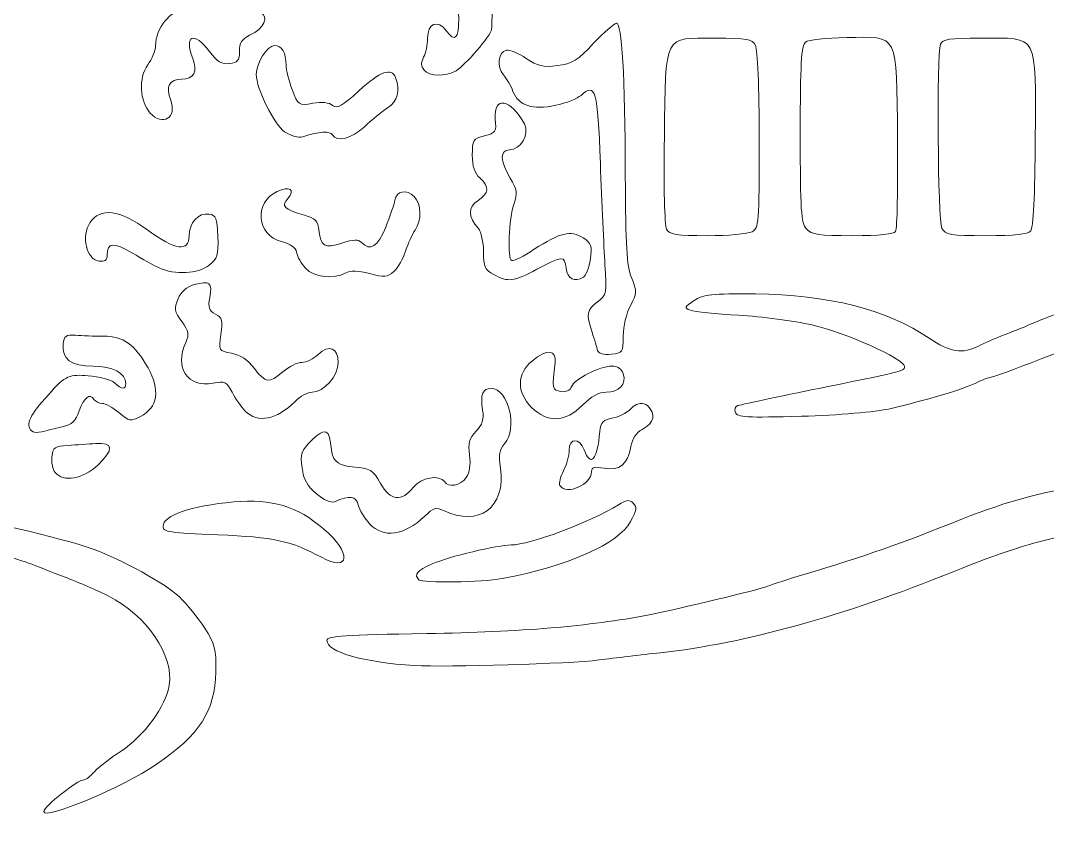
# Model space of a CAD drawing. Header units: millimetres. Extents: x -6423 to -1759, y 6 to 2012.
# Drawn here: x -5954.5 to -5818.8, y 1446.3 to 1552 of the extents above; entities that cross this region are included whole.
import ezdxf

# ---------------------------------------------------------------- set-up
doc = ezdxf.new("R2010")
doc.units = ezdxf.units.MM
doc.header["$MEASUREMENT"] = 0
doc.layers.add('layer 1', color=7, linetype='Continuous')

msp = doc.modelspace()

# ---------------------------------------------------------------- linework, layer by layer
at = {"layer": 'layer 1', "color": 177, "lineweight": 9}
for points, knots in [([(-5901.1774, 1545.4343), (-5901.605, 1545.949), (-5901.6213, 1546.4088), (-5901.2381, 1547.1249), (-5901.2381, 1547.1249), (-5900.9484, 1547.6659), (-5900.7116, 1548.7947), (-5900.7116, 1549.6334), (-5900.7116, 1549.6334), (-5900.7116, 1551.6672), (-5899.4084, 1552.1706), (-5898.2205, 1550.5959), (-5898.2205, 1550.5959), (-5897.0977, 1549.1073), (-5896.6234, 1549.5778), (-5896.5695, 1552.2334), (-5896.5695, 1552.2334), (-5896.6156, 1554.1924), (-5897.7759, 1554.5097), (-5899.1706, 1554.5927), (-5899.1706, 1554.5927), (-5901.26, 1554.8025), (-5902.0598, 1555.1436), (-5902.9858, 1556.2202), (-5902.9858, 1556.2202), (-5904.6591, 1558.1654), (-5904.513, 1559.7866), (-5902.5575, 1560.9788), (-5902.5575, 1560.9788), (-5899.5945, 1562.7857), (-5897.2055, 1561.9023), (-5899.2294, 1559.7483), (-5899.2294, 1559.7483), (-5899.5903, 1559.364), (-5899.7902, 1559.3027), (-5899.7846, 1558.6397), (-5899.7846, 1558.6397), (-5899.7324, 1558.2484), (-5899.4751, 1557.9009), (-5899.0564, 1557.773), (-5899.0564, 1557.773), (-5898.3658, 1557.3202), (-5897.6033, 1557.0721), (-5897.3622, 1557.2213), (-5897.3622, 1557.2213), (-5897.1211, 1557.3702), (-5896.7858, 1559.5916), (-5896.617, 1562.1575), (-5896.617, 1562.1575), (-5895.9576, 1572.1972), (-5889.9558, 1583.9985), (-5880.5266, 1593.7953), (-5880.5266, 1593.7953), (-5874.9154, 1599.6256), (-5873.7044, 1600.626), (-5873.0496, 1599.9712), (-5873.0496, 1599.9712), (-5872.2736, 1599.1952), (-5872.9787, 1597.0668), (-5874.6031, 1595.2811), (-5874.6031, 1595.2811), (-5879.904, 1589.4533), (-5886.4341, 1580.7257), (-5886.4341, 1579.4689), (-5886.4341, 1579.4689), (-5886.4341, 1579.3388), (-5887.0846, 1578.1292), (-5887.8798, 1576.7807), (-5887.8798, 1576.7807), (-5888.6746, 1575.4325), (-5889.9342, 1572.4872), (-5890.6783, 1570.2361), (-5890.6783, 1570.2361), (-5891.8914, 1566.5666), (-5892.0389, 1565.3782), (-5892.1041, 1558.7581), (-5892.1041, 1558.7581), (-5892.1438, 1554.6965), (-5892.214, 1551.1174), (-5892.2594, 1550.8047), (-5892.2594, 1550.8047), (-5892.3835, 1549.9489), (-5895.7499, 1546.0426), (-5896.951, 1545.3598), (-5896.951, 1545.3598), (-5898.3903, 1544.5423), (-5900.4677, 1544.5788), (-5901.1774, 1545.4343)], [0, 0, 0, 0, 0.04347826, 0.04347826, 0.04347826, 0.04347826, 0.08695652, 0.08695652, 0.08695652, 0.08695652, 0.13043478, 0.13043478, 0.13043478, 0.13043478, 0.17391304, 0.17391304, 0.17391304, 0.17391304, 0.2173913, 0.2173913, 0.2173913, 0.2173913, 0.26086957, 0.26086957, 0.26086957, 0.26086957, 0.30434783, 0.30434783, 0.30434783, 0.30434783, 0.34782609, 0.34782609, 0.34782609, 0.34782609, 0.39130435, 0.39130435, 0.39130435, 0.39130435, 0.43478261, 0.43478261, 0.43478261, 0.43478261, 0.47826087, 0.47826087, 0.47826087, 0.47826087, 0.52173913, 0.52173913, 0.52173913, 0.52173913, 0.56521739, 0.56521739, 0.56521739, 0.56521739, 0.60869565, 0.60869565, 0.60869565, 0.60869565, 0.65217391, 0.65217391, 0.65217391, 0.65217391, 0.69565217, 0.69565217, 0.69565217, 0.69565217, 0.73913043, 0.73913043, 0.73913043, 0.73913043, 0.7826087, 0.7826087, 0.7826087, 0.7826087, 0.82608696, 0.82608696, 0.82608696, 0.82608696, 0.86956522, 0.86956522, 0.86956522, 0.86956522, 0.91304348, 0.91304348, 0.91304348, 0.91304348, 1, 1, 1, 1]), ([(-5934.6569, 1541.4631), (-5933.7838, 1539.1665), (-5935.7134, 1537.9527), (-5937.3544, 1539.7657), (-5937.3544, 1539.7657), (-5938.7572, 1541.3159), (-5938.9224, 1544.3963), (-5937.6951, 1546.1199), (-5937.6951, 1546.1199), (-5937.1204, 1546.9267), (-5936.6507, 1548.0367), (-5936.6507, 1548.5866), (-5936.6507, 1548.5866), (-5936.6507, 1551.1617), (-5934.5928, 1553.1853), (-5932.923, 1553.5887), (-5932.923, 1553.5887), (-5932.6291, 1553.7025), (-5930.9147, 1554.0797), (-5929.0876, 1554.0637), (-5929.0876, 1554.0637), (-5927.1927, 1554.0471), (-5925.1968, 1553.7053), (-5924.6271, 1553.61), (-5924.6271, 1553.61), (-5924.0603, 1553.4869), (-5923.3275, 1553.3437), (-5922.8269, 1553.0757), (-5922.8269, 1553.0757), (-5921.6035, 1552.4209), (-5922.2658, 1550.9784), (-5924.2234, 1550.0333), (-5924.2234, 1550.0333), (-5925.2468, 1549.5391), (-5925.5733, 1549.0269), (-5925.5733, 1547.9158), (-5925.5733, 1547.9158), (-5925.5733, 1546.696), (-5925.7924, 1546.4248), (-5926.8808, 1546.2989), (-5926.8808, 1546.2989), (-5927.8932, 1546.1819), (-5928.4895, 1546.5428), (-5929.524, 1547.8988), (-5929.524, 1547.8988), (-5931.5968, 1550.6165), (-5932.9159, 1550.0691), (-5931.7411, 1546.9789), (-5931.7411, 1546.9789), (-5931.07, 1545.2141), (-5931.5922, 1544.235), (-5933.2041, 1544.235), (-5933.2041, 1544.235), (-5934.8242, 1544.235), (-5935.3379, 1543.2544), (-5934.6569, 1541.4631)], [0, 0, 0, 0, 0.06666667, 0.06666667, 0.06666667, 0.06666667, 0.13333333, 0.13333333, 0.13333333, 0.13333333, 0.2, 0.2, 0.2, 0.2, 0.26666667, 0.26666667, 0.26666667, 0.26666667, 0.33333333, 0.33333333, 0.33333333, 0.33333333, 0.4, 0.4, 0.4, 0.4, 0.46666667, 0.46666667, 0.46666667, 0.46666667, 0.53333333, 0.53333333, 0.53333333, 0.53333333, 0.6, 0.6, 0.6, 0.6, 0.66666667, 0.66666667, 0.66666667, 0.66666667, 0.73333333, 0.73333333, 0.73333333, 0.73333333, 0.8, 0.8, 0.8, 0.8, 0.86666667, 0.86666667, 0.86666667, 0.86666667, 1, 1, 1, 1]), ([(-5876.4685, 1507.8953), (-5877.4842, 1507.7974), (-5878.1354, 1507.9779), (-5878.2449, 1508.3873), (-5878.2449, 1508.3873), (-5878.3403, 1508.7433), (-5878.6711, 1509.8256), (-5878.9802, 1510.7923), (-5878.9802, 1510.7923), (-5879.7743, 1513.2771), (-5879.702, 1513.6897), (-5878.2783, 1514.8096), (-5878.2783, 1514.8096), (-5877.0605, 1515.7679), (-5877.0244, 1515.9487), (-5877.2821, 1519.804), (-5877.2821, 1519.804), (-5877.4289, 1522.0037), (-5877.7011, 1527.9782), (-5877.8865, 1533.0807), (-5877.8865, 1533.0807), (-5878.2417, 1542.8471), (-5878.5215, 1543.834), (-5880.4422, 1542.0959), (-5880.4422, 1542.0959), (-5880.9169, 1541.6662), (-5882.4193, 1541.0759), (-5883.7806, 1540.7838), (-5883.7806, 1540.7838), (-5886.8549, 1540.1244), (-5888.7104, 1540.7292), (-5889.4315, 1542.6251), (-5889.4315, 1542.6251), (-5889.7161, 1543.3742), (-5890.2837, 1544.3566), (-5890.6928, 1544.8086), (-5890.6928, 1544.8086), (-5891.6213, 1545.8345), (-5891.382, 1547.8655), (-5890.3082, 1548.07), (-5890.3082, 1548.07), (-5889.8665, 1548.1541), (-5888.6831, 1547.6652), (-5887.6781, 1546.9831), (-5887.6781, 1546.9831), (-5886.1427, 1545.9412), (-5885.4844, 1545.7895), (-5883.558, 1546.0337), (-5883.558, 1546.0337), (-5881.5876, 1546.2833), (-5880.9147, 1546.6967), (-5878.7742, 1548.9719), (-5878.7742, 1548.9719), (-5877.404, 1550.4282), (-5876.0512, 1551.6194), (-5875.7676, 1551.6194), (-5875.7676, 1551.6194), (-5875.0278, 1551.6194), (-5874.6286, 1544.7947), (-5874.59, 1531.4896), (-5874.59, 1531.4896), (-5874.5627, 1522.1533), (-5874.4077, 1519.604), (-5873.7707, 1518.0119), (-5873.7707, 1518.0119), (-5873.0329, 1516.1678), (-5873.0425, 1515.9416), (-5873.9252, 1514.296), (-5873.9252, 1514.296), (-5874.457, 1513.3047), (-5874.8651, 1511.568), (-5874.8651, 1510.2967), (-5874.8651, 1510.2967), (-5874.8651, 1508.1204), (-5874.9154, 1508.0449), (-5876.4685, 1507.8953)], [0, 0, 0, 0, 0.05, 0.05, 0.05, 0.05, 0.1, 0.1, 0.1, 0.1, 0.15, 0.15, 0.15, 0.15, 0.2, 0.2, 0.2, 0.2, 0.25, 0.25, 0.25, 0.25, 0.3, 0.3, 0.3, 0.3, 0.35, 0.35, 0.35, 0.35, 0.4, 0.4, 0.4, 0.4, 0.45, 0.45, 0.45, 0.45, 0.5, 0.5, 0.5, 0.5, 0.55, 0.55, 0.55, 0.55, 0.6, 0.6, 0.6, 0.6, 0.65, 0.65, 0.65, 0.65, 0.7, 0.7, 0.7, 0.7, 0.75, 0.75, 0.75, 0.75, 0.8, 0.8, 0.8, 0.8, 0.85, 0.85, 0.85, 0.85, 0.9, 0.9, 0.9, 0.9, 1, 1, 1, 1]), ([(-5863.7384, 1523.5575), (-5867.9401, 1523.5575), (-5868.7455, 1523.6862), (-5869.1383, 1524.4204), (-5869.1383, 1524.4204), (-5869.4017, 1524.9124), (-5869.5286, 1530.1149), (-5869.4336, 1536.5311), (-5869.4336, 1536.5311), (-5869.2287, 1550.3938), (-5869.6077, 1549.6501), (-5862.7444, 1549.6501), (-5862.7444, 1549.6501), (-5858.4733, 1549.6501), (-5857.8561, 1549.5402), (-5857.4051, 1548.6979), (-5857.4051, 1548.6979), (-5857.0953, 1548.119), (-5856.8957, 1543.2051), (-5856.8957, 1536.1614), (-5856.8957, 1536.1614), (-5856.8957, 1525.212), (-5856.9478, 1524.5491), (-5857.8479, 1524.0673), (-5857.8479, 1524.0673), (-5858.3715, 1523.7869), (-5861.0222, 1523.5575), (-5863.7384, 1523.5575)], [0, 0, 0, 0, 0.125, 0.125, 0.125, 0.125, 0.25, 0.25, 0.25, 0.25, 0.375, 0.375, 0.375, 0.375, 0.5, 0.5, 0.5, 0.5, 0.625, 0.625, 0.625, 0.625, 0.75, 0.75, 0.75, 0.75, 1, 1, 1, 1]), ([(-5844.5403, 1523.5575), (-5849.0596, 1523.5575), (-5849.9718, 1523.6919), (-5850.6652, 1524.458), (-5850.6652, 1524.458), (-5851.3749, 1525.2421), (-5851.4802, 1526.8548), (-5851.4802, 1536.9516), (-5851.4802, 1536.9516), (-5851.4802, 1546.2791), (-5851.3455, 1548.6568), (-5850.7921, 1549.1162), (-5850.7921, 1549.1162), (-5850.3855, 1549.4537), (-5848.1538, 1549.7082), (-5845.3369, 1549.7387), (-5845.3369, 1549.7387), (-5838.3829, 1549.8139), (-5838.7647, 1550.5782), (-5838.6293, 1536.3181), (-5838.6293, 1536.3181), (-5838.5683, 1529.9334), (-5838.6789, 1524.4502), (-5838.8746, 1524.1336), (-5838.8746, 1524.1336), (-5839.1107, 1523.7514), (-5841.0179, 1523.5575), (-5844.5403, 1523.5575)], [0, 0, 0, 0, 0.125, 0.125, 0.125, 0.125, 0.25, 0.25, 0.25, 0.25, 0.375, 0.375, 0.375, 0.375, 0.5, 0.5, 0.5, 0.5, 0.625, 0.625, 0.625, 0.625, 0.75, 0.75, 0.75, 0.75, 1, 1, 1, 1]), ([(-5826.9074, 1523.5575), (-5831.6809, 1523.5575), (-5832.2991, 1523.6582), (-5832.7547, 1524.5097), (-5832.7547, 1524.5097), (-5833.3006, 1525.5296), (-5833.4906, 1547.5032), (-5832.9656, 1548.8716), (-5832.9656, 1548.8716), (-5832.7199, 1549.5118), (-5831.7667, 1549.6501), (-5827.6047, 1549.6501), (-5827.6047, 1549.6501), (-5819.9232, 1549.6501), (-5820.361, 1550.4612), (-5820.4358, 1536.3723), (-5820.4358, 1536.3723), (-5820.4759, 1528.8737), (-5820.6844, 1524.6242), (-5821.0332, 1524.2038), (-5821.0332, 1524.2038), (-5821.4153, 1523.7433), (-5823.1025, 1523.5575), (-5826.9074, 1523.5575)], [0, 0, 0, 0, 0.14285714, 0.14285714, 0.14285714, 0.14285714, 0.28571429, 0.28571429, 0.28571429, 0.28571429, 0.42857143, 0.42857143, 0.42857143, 0.42857143, 0.57142857, 0.57142857, 0.57142857, 0.57142857, 0.71428571, 0.71428571, 0.71428571, 0.71428571, 1, 1, 1, 1]), ([(-5917.2041, 1536.6389), (-5917.7936, 1536.4574), (-5918.7533, 1536.7137), (-5919.5963, 1537.2777), (-5919.5963, 1537.2777), (-5920.9846, 1538.2072), (-5923.3509, 1542.9889), (-5923.3559, 1544.8745), (-5923.3559, 1544.8745), (-5923.3605, 1546.3907), (-5921.9081, 1548.6656), (-5920.9364, 1548.6656), (-5920.9364, 1548.6656), (-5919.9515, 1548.6656), (-5919.4194, 1547.7506), (-5919.4194, 1546.0571), (-5919.4194, 1546.0571), (-5919.4194, 1545.4793), (-5919.0518, 1544.0439), (-5918.6026, 1542.8673), (-5918.6026, 1542.8673), (-5917.794, 1540.7494), (-5917.767, 1540.7317), (-5915.8779, 1541.0508), (-5915.8779, 1541.0508), (-5914.6637, 1541.256), (-5913.71, 1541.1575), (-5913.2548, 1540.7796), (-5913.2548, 1540.7796), (-5912.6696, 1540.2942), (-5912.0385, 1540.6441), (-5909.786, 1542.7028), (-5909.786, 1542.7028), (-5906.9648, 1545.2811), (-5905.4766, 1545.8161), (-5904.9491, 1544.4406), (-5904.9491, 1544.4406), (-5904.2911, 1542.7262), (-5904.6665, 1541.2929), (-5905.9995, 1540.4307), (-5905.9995, 1540.4307), (-5906.7415, 1539.9507), (-5908.1169, 1538.8379), (-5909.0557, 1537.9577), (-5909.0557, 1537.9577), (-5910.763, 1536.3578), (-5912.6667, 1535.8813), (-5913.2949, 1536.8973), (-5913.2949, 1536.8973), (-5913.6104, 1537.4082), (-5915.0058, 1537.316), (-5917.2041, 1536.6389)], [0, 0, 0, 0, 0.07142857, 0.07142857, 0.07142857, 0.07142857, 0.14285714, 0.14285714, 0.14285714, 0.14285714, 0.21428571, 0.21428571, 0.21428571, 0.21428571, 0.28571429, 0.28571429, 0.28571429, 0.28571429, 0.35714286, 0.35714286, 0.35714286, 0.35714286, 0.42857143, 0.42857143, 0.42857143, 0.42857143, 0.5, 0.5, 0.5, 0.5, 0.57142857, 0.57142857, 0.57142857, 0.57142857, 0.64285714, 0.64285714, 0.64285714, 0.64285714, 0.71428571, 0.71428571, 0.71428571, 0.71428571, 0.78571429, 0.78571429, 0.78571429, 0.78571429, 0.85714286, 0.85714286, 0.85714286, 0.85714286, 1, 1, 1, 1]), ([(-5886.2668, 1519.1268), (-5889.3836, 1517.4635), (-5890.0515, 1517.3812), (-5891.973, 1518.4239), (-5891.973, 1518.4239), (-5893.1499, 1519.0623), (-5893.3268, 1519.4569), (-5893.3268, 1521.4421), (-5893.3268, 1521.4421), (-5893.3268, 1522.6985), (-5893.6328, 1524.0762), (-5894.0071, 1524.5033), (-5894.0071, 1524.5033), (-5895.3766, 1526.0685), (-5895.4007, 1527.3142), (-5894.078, 1528.181), (-5894.078, 1528.181), (-5892.5781, 1529.1637), (-5892.5061, 1530.0004), (-5893.8192, 1531.1883), (-5893.8192, 1531.1883), (-5894.5141, 1531.8176), (-5894.8037, 1532.7049), (-5894.8037, 1534.2045), (-5894.8037, 1534.2045), (-5894.8037, 1536.1876), (-5894.697, 1536.3578), (-5893.2038, 1536.7495), (-5893.2038, 1536.7495), (-5891.7202, 1537.1391), (-5891.6156, 1537.3015), (-5891.7652, 1538.9797), (-5891.7652, 1538.9797), (-5892.041, 1542.0675), (-5889.7023, 1541.6736), (-5887.9138, 1538.3313), (-5887.9138, 1538.3313), (-5887.203, 1537.0033), (-5888.4201, 1534.8809), (-5889.892, 1534.8809), (-5889.892, 1534.8809), (-5891.1895, 1534.8809), (-5891.1547, 1533.4586), (-5889.8009, 1531.1639), (-5889.8009, 1531.1639), (-5888.8962, 1529.6306), (-5888.8182, 1529.1276), (-5889.2808, 1527.8127), (-5889.2808, 1527.8127), (-5889.9842, 1525.8125), (-5890.2089, 1520.4669), (-5889.5977, 1520.2634), (-5889.5977, 1520.2634), (-5889.339, 1520.1769), (-5887.995, 1520.8519), (-5886.6117, 1521.7633), (-5886.6117, 1521.7633), (-5883.2999, 1523.9443), (-5881.7393, 1524.3126), (-5880.1703, 1523.2845), (-5880.1703, 1523.2845), (-5879.0926, 1522.5784), (-5878.9678, 1522.2178), (-5879.2003, 1520.4832), (-5879.2003, 1520.4832), (-5879.3471, 1519.3885), (-5879.7612, 1518.3033), (-5880.1199, 1518.0718), (-5880.1199, 1518.0718), (-5881.2522, 1517.3423), (-5882.2442, 1517.8552), (-5882.4055, 1519.2541), (-5882.4055, 1519.2541), (-5882.6011, 1520.9476), (-5882.8716, 1520.9387), (-5886.2668, 1519.1268)], [0, 0, 0, 0, 0.05, 0.05, 0.05, 0.05, 0.1, 0.1, 0.1, 0.1, 0.15, 0.15, 0.15, 0.15, 0.2, 0.2, 0.2, 0.2, 0.25, 0.25, 0.25, 0.25, 0.3, 0.3, 0.3, 0.3, 0.35, 0.35, 0.35, 0.35, 0.4, 0.4, 0.4, 0.4, 0.45, 0.45, 0.45, 0.45, 0.5, 0.5, 0.5, 0.5, 0.55, 0.55, 0.55, 0.55, 0.6, 0.6, 0.6, 0.6, 0.65, 0.65, 0.65, 0.65, 0.7, 0.7, 0.7, 0.7, 0.75, 0.75, 0.75, 0.75, 0.8, 0.8, 0.8, 0.8, 0.85, 0.85, 0.85, 0.85, 0.9, 0.9, 0.9, 0.9, 1, 1, 1, 1]), ([(-5911.5341, 1518.639), (-5913.1786, 1517.7588), (-5915.7187, 1518.0523), (-5916.823, 1519.2499), (-5916.823, 1519.2499), (-5917.3845, 1519.8593), (-5917.9241, 1520.8005), (-5918.0216, 1521.3422), (-5918.0216, 1521.3422), (-5918.1414, 1522.0062), (-5918.7898, 1522.4731), (-5920.0136, 1522.7765), (-5920.0136, 1522.7765), (-5923.3169, 1523.5947), (-5923.692, 1527.9899), (-5920.5801, 1529.4076), (-5920.5801, 1529.4076), (-5918.9468, 1530.1521), (-5918.1414, 1529.621), (-5919.1734, 1528.4809), (-5919.1734, 1528.4809), (-5920.1093, 1527.4465), (-5919.7303, 1527.0654), (-5916.958, 1526.2521), (-5916.958, 1526.2521), (-5915.5531, 1525.8402), (-5915.205, 1525.4765), (-5915.0738, 1524.2832), (-5915.0738, 1524.2832), (-5914.8367, 1522.1249), (-5914.3024, 1521.8247), (-5912.0346, 1522.573), (-5912.0346, 1522.573), (-5910.5085, 1523.0768), (-5909.8998, 1523.0963), (-5909.4598, 1522.6567), (-5909.4598, 1522.6567), (-5908.2662, 1521.4631), (-5907.2973, 1522.0693), (-5906.2512, 1524.6653), (-5906.2512, 1524.6653), (-5905.6783, 1526.0869), (-5905.1366, 1527.6904), (-5905.0473, 1528.2289), (-5905.0473, 1528.2289), (-5904.8384, 1529.4881), (-5903.5183, 1529.7401), (-5902.4944, 1528.7163), (-5902.4944, 1528.7163), (-5901.522, 1527.7439), (-5901.4589, 1525.5981), (-5902.3647, 1524.2825), (-5902.3647, 1524.2825), (-5902.7323, 1523.7486), (-5903.2946, 1522.5074), (-5903.614, 1521.5247), (-5903.614, 1521.5247), (-5903.9334, 1520.5421), (-5904.6396, 1519.3357), (-5905.183, 1518.844), (-5905.183, 1518.844), (-5906.0576, 1518.0523), (-5906.4252, 1518.0176), (-5908.3885, 1518.5426), (-5908.3885, 1518.5426), (-5909.9168, 1518.9517), (-5910.8942, 1518.9815), (-5911.5341, 1518.639)], [0, 0, 0, 0, 0.05555556, 0.05555556, 0.05555556, 0.05555556, 0.11111111, 0.11111111, 0.11111111, 0.11111111, 0.16666667, 0.16666667, 0.16666667, 0.16666667, 0.22222222, 0.22222222, 0.22222222, 0.22222222, 0.27777778, 0.27777778, 0.27777778, 0.27777778, 0.33333333, 0.33333333, 0.33333333, 0.33333333, 0.38888889, 0.38888889, 0.38888889, 0.38888889, 0.44444444, 0.44444444, 0.44444444, 0.44444444, 0.5, 0.5, 0.5, 0.5, 0.55555556, 0.55555556, 0.55555556, 0.55555556, 0.61111111, 0.61111111, 0.61111111, 0.61111111, 0.66666667, 0.66666667, 0.66666667, 0.66666667, 0.72222222, 0.72222222, 0.72222222, 0.72222222, 0.77777778, 0.77777778, 0.77777778, 0.77777778, 0.83333333, 0.83333333, 0.83333333, 0.83333333, 0.88888889, 0.88888889, 0.88888889, 0.88888889, 1, 1, 1, 1]), ([(-5789.0589, 1518.8553), (-5791.096, 1518.0488), (-5805.4227, 1512.93), (-5807.6643, 1512.0179), (-5807.6643, 1512.0179), (-5815.2947, 1508.9131), (-5825.8379, 1504.8497), (-5826.2633, 1504.8497), (-5826.2633, 1504.8497), (-5826.5501, 1504.8497), (-5827.4119, 1504.5282), (-5828.1783, 1504.1354), (-5828.1783, 1504.1354), (-5829.7424, 1503.3342), (-5834.8488, 1501.802), (-5839.6644, 1500.6888), (-5839.6644, 1500.6888), (-5841.5015, 1500.2645), (-5846.4618, 1499.8447), (-5851.309, 1499.7036), (-5851.309, 1499.7036), (-5858.5473, 1499.4934), (-5859.7942, 1499.5647), (-5860.0391, 1500.2035), (-5860.0391, 1500.2035), (-5860.1965, 1500.613), (-5860.0519, 1501.0217), (-5859.7179, 1501.1114), (-5859.7179, 1501.1114), (-5858.9852, 1501.3082), (-5853.1815, 1502.5333), (-5847.7876, 1503.6298), (-5847.7876, 1503.6298), (-5837.5296, 1505.7151), (-5837.6955, 1505.6711), (-5837.6955, 1506.3057), (-5837.6955, 1506.3057), (-5837.6955, 1507.2575), (-5845.6751, 1510.8228), (-5849.9363, 1511.7747), (-5849.9363, 1511.7747), (-5852.2747, 1512.2969), (-5856.6248, 1512.8683), (-5859.6034, 1513.0442), (-5859.6034, 1513.0442), (-5862.5817, 1513.22), (-5865.4507, 1513.5189), (-5865.9786, 1513.7078), (-5865.9786, 1513.7078), (-5866.8613, 1514.0244), (-5866.823, 1514.1276), (-5865.5021, 1514.9894), (-5865.5021, 1514.9894), (-5864.2564, 1515.8023), (-5863.1797, 1515.9196), (-5857.4037, 1515.8728), (-5857.4037, 1515.8728), (-5847.8922, 1515.7959), (-5839.8828, 1513.7514), (-5834.4606, 1510.017), (-5834.4606, 1510.017), (-5831.778, 1508.1693), (-5830.0079, 1507.8889), (-5827.9248, 1508.9812), (-5827.9248, 1508.9812), (-5827.2063, 1509.3583), (-5825.6212, 1510.0433), (-5824.4028, 1510.5034), (-5824.4028, 1510.5034), (-5823.1844, 1510.9639), (-5821.5228, 1511.6368), (-5820.7106, 1511.9987), (-5820.7106, 1511.9987), (-5819.8981, 1512.3607), (-5817.129, 1513.4568), (-5814.5567, 1514.4346), (-5814.5567, 1514.4346), (-5811.9843, 1515.4119), (-5808.6612, 1516.7389), (-5807.1719, 1517.3823), (-5807.1719, 1517.3823), (-5805.6826, 1518.0261), (-5802.581, 1519.2492), (-5800.2795, 1520.1007), (-5800.2795, 1520.1007), (-5797.978, 1520.9519), (-5795.0977, 1522.0544), (-5793.8792, 1522.5507), (-5793.8792, 1522.5507), (-5791.7167, 1523.4313), (-5789.4893, 1524.2676), (-5786.0024, 1525.5077), (-5786.0024, 1525.5077), (-5785.0548, 1525.8448), (-5783.222, 1526.3067), (-5781.9298, 1526.5343), (-5781.9298, 1526.5343), (-5780.6379, 1526.7619), (-5778.8654, 1527.1746), (-5777.9915, 1527.4518), (-5777.9915, 1527.4518), (-5776.0279, 1528.074), (-5768.3411, 1528.973), (-5764.9828, 1528.973), (-5764.9828, 1528.973), (-5763.2946, 1528.973), (-5762.28, 1528.7177), (-5761.8348, 1528.1814), (-5761.8348, 1528.1814), (-5760.6397, 1526.7414), (-5761.1346, 1526.5535), (-5775.1714, 1523.125), (-5775.1714, 1523.125), (-5782.0223, 1521.4517), (-5786.6196, 1520.0379), (-5789.0579, 1518.8557)], [0, 0, 0, 0, 0.03333333, 0.03333333, 0.03333333, 0.03333333, 0.06666667, 0.06666667, 0.06666667, 0.06666667, 0.1, 0.1, 0.1, 0.1, 0.13333333, 0.13333333, 0.13333333, 0.13333333, 0.16666667, 0.16666667, 0.16666667, 0.16666667, 0.2, 0.2, 0.2, 0.2, 0.23333333, 0.23333333, 0.23333333, 0.23333333, 0.26666667, 0.26666667, 0.26666667, 0.26666667, 0.3, 0.3, 0.3, 0.3, 0.33333333, 0.33333333, 0.33333333, 0.33333333, 0.36666667, 0.36666667, 0.36666667, 0.36666667, 0.4, 0.4, 0.4, 0.4, 0.43333333, 0.43333333, 0.43333333, 0.43333333, 0.46666667, 0.46666667, 0.46666667, 0.46666667, 0.5, 0.5, 0.5, 0.5, 0.53333333, 0.53333333, 0.53333333, 0.53333333, 0.56666667, 0.56666667, 0.56666667, 0.56666667, 0.6, 0.6, 0.6, 0.6, 0.63333333, 0.63333333, 0.63333333, 0.63333333, 0.66666667, 0.66666667, 0.66666667, 0.66666667, 0.7, 0.7, 0.7, 0.7, 0.73333333, 0.73333333, 0.73333333, 0.73333333, 0.76666667, 0.76666667, 0.76666667, 0.76666667, 0.8, 0.8, 0.8, 0.8, 0.83333333, 0.83333333, 0.83333333, 0.83333333, 0.86666667, 0.86666667, 0.86666667, 0.86666667, 0.9, 0.9, 0.9, 0.9, 0.93333333, 0.93333333, 0.93333333, 0.93333333, 1, 1, 1, 1]), ([(-5929.5995, 1519.6384), (-5931.0335, 1518.5104), (-5934.1386, 1518.3455), (-5936.1583, 1519.2903), (-5936.1583, 1519.2903), (-5936.835, 1519.6069), (-5938.4346, 1520.4921), (-5939.7126, 1521.2574), (-5939.7126, 1521.2574), (-5942.1622, 1522.7248), (-5943.0506, 1522.6649), (-5943.0506, 1521.0327), (-5943.0506, 1521.0327), (-5943.0506, 1520.2879), (-5943.3247, 1520.0819), (-5944.1581, 1520.2003), (-5944.1581, 1520.2003), (-5945.7672, 1520.4286), (-5946.4812, 1523.4951), (-5945.3333, 1525.2471), (-5945.3333, 1525.2471), (-5943.9674, 1527.3316), (-5941.3731, 1527.009), (-5937.688, 1524.2959), (-5937.688, 1524.2959), (-5934.0599, 1521.6254), (-5932.2197, 1521.3649), (-5932.2197, 1523.5224), (-5932.2197, 1523.5224), (-5932.2197, 1525.2747), (-5930.992, 1526.6169), (-5929.5736, 1526.4145), (-5929.5736, 1526.4145), (-5928.6608, 1526.2844), (-5928.5143, 1525.9068), (-5928.4254, 1523.4536), (-5928.4254, 1523.4536), (-5928.3346, 1520.9526), (-5928.464, 1520.5314), (-5929.5995, 1519.6384)], [0, 0, 0, 0, 0.09090909, 0.09090909, 0.09090909, 0.09090909, 0.18181818, 0.18181818, 0.18181818, 0.18181818, 0.27272727, 0.27272727, 0.27272727, 0.27272727, 0.36363636, 0.36363636, 0.36363636, 0.36363636, 0.45454545, 0.45454545, 0.45454545, 0.45454545, 0.54545455, 0.54545455, 0.54545455, 0.54545455, 0.63636364, 0.63636364, 0.63636364, 0.63636364, 0.72727273, 0.72727273, 0.72727273, 0.72727273, 0.81818182, 0.81818182, 0.81818182, 0.81818182, 1, 1, 1, 1]), ([(-5918.2219, 1501.6612), (-5920.6715, 1499.2112), (-5923.1503, 1498.7341), (-5924.8087, 1500.3928), (-5924.8087, 1500.3928), (-5925.3358, 1500.92), (-5926.1214, 1502.0356), (-5926.5539, 1502.8723), (-5926.5539, 1502.8723), (-5927.2675, 1504.2524), (-5927.499, 1504.364), (-5929.044, 1504.074), (-5929.044, 1504.074), (-5932.4196, 1503.4409), (-5934.19, 1506.0866), (-5932.6508, 1509.4647), (-5932.6508, 1509.4647), (-5932.1871, 1510.4825), (-5932.275, 1510.9292), (-5933.1932, 1512.2185), (-5933.1932, 1512.2185), (-5934.1571, 1513.5724), (-5934.2166, 1513.9329), (-5933.6863, 1515.2131), (-5933.6863, 1515.2131), (-5933.2821, 1516.1887), (-5932.576, 1516.8062), (-5931.544, 1517.0866), (-5931.544, 1517.0866), (-5929.4846, 1517.6464), (-5929.1202, 1517.3486), (-5929.485, 1515.4045), (-5929.485, 1515.4045), (-5929.7385, 1514.0538), (-5929.6073, 1513.6653), (-5928.7416, 1513.2019), (-5928.7416, 1513.2019), (-5927.8266, 1512.7124), (-5927.7319, 1512.3607), (-5928.0116, 1510.4949), (-5928.0116, 1510.4949), (-5928.3332, 1508.3508), (-5928.3328, 1508.3501), (-5926.6035, 1508.0257), (-5926.6035, 1508.0257), (-5925.4429, 1507.8081), (-5924.4541, 1507.1512), (-5923.5984, 1506.0292), (-5923.5984, 1506.0292), (-5922.074, 1504.0304), (-5921.7219, 1503.9893), (-5919.8221, 1505.5881), (-5919.8221, 1505.5881), (-5919.0174, 1506.2649), (-5917.8922, 1506.819), (-5917.3211, 1506.819), (-5917.3211, 1506.819), (-5916.75, 1506.819), (-5915.7814, 1507.2901), (-5915.1685, 1507.8659), (-5915.1685, 1507.8659), (-5913.7083, 1509.2375), (-5912.527, 1508.7663), (-5912.527, 1506.8119), (-5912.527, 1506.8119), (-5912.527, 1505.039), (-5914.4194, 1502.8804), (-5915.9732, 1502.8804), (-5915.9732, 1502.8804), (-5916.5394, 1502.8804), (-5917.5515, 1502.3316), (-5918.2219, 1501.6612)], [0, 0, 0, 0, 0.05263158, 0.05263158, 0.05263158, 0.05263158, 0.10526316, 0.10526316, 0.10526316, 0.10526316, 0.15789474, 0.15789474, 0.15789474, 0.15789474, 0.21052632, 0.21052632, 0.21052632, 0.21052632, 0.26315789, 0.26315789, 0.26315789, 0.26315789, 0.31578947, 0.31578947, 0.31578947, 0.31578947, 0.36842105, 0.36842105, 0.36842105, 0.36842105, 0.42105263, 0.42105263, 0.42105263, 0.42105263, 0.47368421, 0.47368421, 0.47368421, 0.47368421, 0.52631579, 0.52631579, 0.52631579, 0.52631579, 0.57894737, 0.57894737, 0.57894737, 0.57894737, 0.63157895, 0.63157895, 0.63157895, 0.63157895, 0.68421053, 0.68421053, 0.68421053, 0.68421053, 0.73684211, 0.73684211, 0.73684211, 0.73684211, 0.78947368, 0.78947368, 0.78947368, 0.78947368, 0.84210526, 0.84210526, 0.84210526, 0.84210526, 0.89473684, 0.89473684, 0.89473684, 0.89473684, 1, 1, 1, 1]), ([(-5951.6719, 1497.6486), (-5952.2168, 1497.5089), (-5952.8262, 1497.5585), (-5953.0258, 1497.7581), (-5953.0258, 1497.7581), (-5953.8681, 1498.6004), (-5953.2375, 1499.9532), (-5950.8045, 1502.5234), (-5950.8045, 1502.5234), (-5948.5877, 1505.184), (-5947.8968, 1505.2131), (-5945.5634, 1505.0631), (-5945.5634, 1505.0631), (-5944.1025, 1504.9582), (-5942.5341, 1504.5349), (-5942.0786, 1504.1226), (-5942.0786, 1504.1226), (-5941.0562, 1503.1973), (-5940.5889, 1503.1697), (-5940.5889, 1504.035), (-5940.5889, 1504.035), (-5940.5889, 1505.3939), (-5942.3437, 1506.3266), (-5944.9005, 1506.3266), (-5944.9005, 1506.3266), (-5947.8138, 1506.3266), (-5949.0893, 1507.2579), (-5948.8621, 1509.2194), (-5948.8621, 1509.2194), (-5948.7338, 1510.3251), (-5948.4994, 1510.4942), (-5947.2353, 1510.3939), (-5947.2353, 1510.3939), (-5946.4231, 1510.3294), (-5944.748, 1510.2829), (-5943.5133, 1510.2911), (-5943.5133, 1510.2911), (-5940.9782, 1510.307), (-5939.3595, 1509.151), (-5937.6451, 1506.0983), (-5937.6451, 1506.0983), (-5936.0048, 1503.1778), (-5936.3681, 1500.8448), (-5938.6466, 1499.6664), (-5938.6466, 1499.6664), (-5939.937, 1498.9992), (-5940.1305, 1499.034), (-5941.489, 1500.1769), (-5941.489, 1500.1769), (-5942.2906, 1500.8515), (-5943.2892, 1501.4035), (-5943.7079, 1501.4035), (-5943.7079, 1501.4035), (-5944.1269, 1501.4035), (-5944.6137, 1501.6368), (-5944.7899, 1501.9218), (-5944.7899, 1501.9218), (-5945.333, 1502.8006), (-5946.1561, 1502.1618), (-5946.7489, 1500.4013), (-5946.7489, 1500.4013), (-5947.1934, 1499.0808), (-5947.6766, 1498.632), (-5948.9982, 1498.3111), (-5948.9982, 1498.3111), (-5949.9239, 1498.086), (-5951.1274, 1497.7879), (-5951.6719, 1497.6486)], [0, 0, 0, 0, 0.05555556, 0.05555556, 0.05555556, 0.05555556, 0.11111111, 0.11111111, 0.11111111, 0.11111111, 0.16666667, 0.16666667, 0.16666667, 0.16666667, 0.22222222, 0.22222222, 0.22222222, 0.22222222, 0.27777778, 0.27777778, 0.27777778, 0.27777778, 0.33333333, 0.33333333, 0.33333333, 0.33333333, 0.38888889, 0.38888889, 0.38888889, 0.38888889, 0.44444444, 0.44444444, 0.44444444, 0.44444444, 0.5, 0.5, 0.5, 0.5, 0.55555556, 0.55555556, 0.55555556, 0.55555556, 0.61111111, 0.61111111, 0.61111111, 0.61111111, 0.66666667, 0.66666667, 0.66666667, 0.66666667, 0.72222222, 0.72222222, 0.72222222, 0.72222222, 0.77777778, 0.77777778, 0.77777778, 0.77777778, 0.83333333, 0.83333333, 0.83333333, 0.83333333, 0.88888889, 0.88888889, 0.88888889, 0.88888889, 1, 1, 1, 1]), ([(-5880.2476, 1501.1575), (-5882.5242, 1498.8808), (-5884.8728, 1498.7816), (-5886.9644, 1500.8732), (-5886.9644, 1500.8732), (-5888.9947, 1502.9034), (-5888.9547, 1505.2833), (-5886.8609, 1507.0448), (-5886.8609, 1507.0448), (-5884.9813, 1508.6263), (-5883.6672, 1508.5203), (-5883.8714, 1506.8034), (-5883.8714, 1506.8034), (-5884.2829, 1503.343), (-5884.2404, 1503.1296), (-5883.1092, 1502.969), (-5883.1092, 1502.969), (-5882.4331, 1502.873), (-5881.8801, 1503.1218), (-5881.6947, 1503.6054), (-5881.6947, 1503.6054), (-5881.3051, 1504.6203), (-5877.9819, 1506.3266), (-5876.3948, 1506.3266), (-5876.3948, 1506.3266), (-5875.6003, 1506.3266), (-5875.0664, 1505.9763), (-5874.8576, 1505.3184), (-5874.8576, 1505.3184), (-5874.4247, 1503.9546), (-5875.4234, 1502.8804), (-5877.1243, 1502.8804), (-5877.1243, 1502.8804), (-5878.068, 1502.8804), (-5879.0862, 1502.3189), (-5880.2476, 1501.1575)], [0, 0, 0, 0, 0.1, 0.1, 0.1, 0.1, 0.2, 0.2, 0.2, 0.2, 0.3, 0.3, 0.3, 0.3, 0.4, 0.4, 0.4, 0.4, 0.5, 0.5, 0.5, 0.5, 0.6, 0.6, 0.6, 0.6, 0.7, 0.7, 0.7, 0.7, 0.8, 0.8, 0.8, 0.8, 1, 1, 1, 1]), ([(-5901.0867, 1486.5056), (-5903.7941, 1483.923), (-5906.5684, 1483.5359), (-5908.3779, 1485.4878), (-5908.3779, 1485.4878), (-5909.0482, 1486.2114), (-5909.7314, 1487.3394), (-5909.8959, 1487.9946), (-5909.8959, 1487.9946), (-5910.1951, 1489.1861), (-5910.9686, 1489.2889), (-5913.0276, 1488.4118), (-5913.0276, 1488.4118), (-5913.4778, 1488.22), (-5914.4201, 1488.6352), (-5915.3996, 1489.4562), (-5915.3996, 1489.4562), (-5916.6145, 1490.4751), (-5917.0938, 1491.3408), (-5917.2991, 1492.8871), (-5917.2991, 1492.8871), (-5917.5441, 1494.7345), (-5917.4058, 1495.1237), (-5916.0048, 1496.5248), (-5916.0048, 1496.5248), (-5914.1989, 1498.3303), (-5913.6437, 1498.0562), (-5913.4215, 1495.2496), (-5913.4215, 1495.2496), (-5913.258, 1493.6203), (-5912.1516, 1493.1002), (-5910.6584, 1493.0343), (-5910.6584, 1493.0343), (-5908.2286, 1492.8045), (-5907.9755, 1492.6542), (-5906.9339, 1490.8186), (-5906.9339, 1490.8186), (-5905.6272, 1488.5157), (-5904.1479, 1488.3494), (-5902.5898, 1490.3304), (-5902.5898, 1490.3304), (-5901.5972, 1491.5921), (-5899.0989, 1492.0402), (-5898.4963, 1491.065), (-5898.4963, 1491.065), (-5897.978, 1490.2266), (-5896.3721, 1490.5215), (-5895.6219, 1491.5928), (-5895.6219, 1491.5928), (-5895.1522, 1492.2636), (-5894.9969, 1493.2828), (-5895.1692, 1494.5665), (-5895.1692, 1494.5665), (-5895.3805, 1496.1437), (-5895.2156, 1496.7488), (-5894.3113, 1497.7113), (-5894.3113, 1497.7113), (-5893.4605, 1498.6171), (-5893.2513, 1499.2917), (-5893.4396, 1500.5226), (-5893.4396, 1500.5226), (-5893.7607, 1502.6209), (-5893.4633, 1503.3728), (-5892.3126, 1503.3728), (-5892.3126, 1503.3728), (-5890.0345, 1503.3728), (-5888.7469, 1498.0566), (-5890.5439, 1496.071), (-5890.5439, 1496.071), (-5891.2522, 1495.2886), (-5891.3636, 1494.6402), (-5891.0959, 1492.8563), (-5891.0959, 1492.8563), (-5890.3185, 1487.6713), (-5893.938, 1484.9766), (-5898.6253, 1487.2512), (-5898.6253, 1487.2512), (-5899.5676, 1487.7081), (-5899.9462, 1487.5936), (-5901.0867, 1486.5056)], [0, 0, 0, 0, 0.04761905, 0.04761905, 0.04761905, 0.04761905, 0.0952381, 0.0952381, 0.0952381, 0.0952381, 0.14285714, 0.14285714, 0.14285714, 0.14285714, 0.19047619, 0.19047619, 0.19047619, 0.19047619, 0.23809524, 0.23809524, 0.23809524, 0.23809524, 0.28571429, 0.28571429, 0.28571429, 0.28571429, 0.33333333, 0.33333333, 0.33333333, 0.33333333, 0.38095238, 0.38095238, 0.38095238, 0.38095238, 0.42857143, 0.42857143, 0.42857143, 0.42857143, 0.47619048, 0.47619048, 0.47619048, 0.47619048, 0.52380952, 0.52380952, 0.52380952, 0.52380952, 0.57142857, 0.57142857, 0.57142857, 0.57142857, 0.61904762, 0.61904762, 0.61904762, 0.61904762, 0.66666667, 0.66666667, 0.66666667, 0.66666667, 0.71428571, 0.71428571, 0.71428571, 0.71428571, 0.76190476, 0.76190476, 0.76190476, 0.76190476, 0.80952381, 0.80952381, 0.80952381, 0.80952381, 0.85714286, 0.85714286, 0.85714286, 0.85714286, 0.9047619, 0.9047619, 0.9047619, 0.9047619, 1, 1, 1, 1]), ([(-5879.0497, 1492.3855), (-5879.0497, 1490.6615), (-5882.3867, 1489.201), (-5883.2254, 1490.558), (-5883.2254, 1490.558), (-5883.3878, 1490.8211), (-5883.1797, 1491.696), (-5882.7621, 1492.5029), (-5882.7621, 1492.5029), (-5882.3448, 1493.3097), (-5882.0034, 1494.5345), (-5882.0034, 1495.2251), (-5882.0034, 1495.2251), (-5882.0034, 1496.8715), (-5880.6574, 1496.8885), (-5880.0345, 1495.2496), (-5880.0345, 1495.2496), (-5879.1482, 1492.9187), (-5878.3038, 1493.9106), (-5877.9539, 1497.6936), (-5877.9539, 1497.6936), (-5877.8404, 1498.9212), (-5877.5508, 1499.2073), (-5876.1314, 1499.4956), (-5876.1314, 1499.4956), (-5875.2033, 1499.6838), (-5874.05, 1500.3563), (-5873.5686, 1500.9898), (-5873.5686, 1500.9898), (-5872.9791, 1501.4305), (-5872.2718, 1501.5191), (-5871.6677, 1501.1245), (-5871.6677, 1501.1245), (-5870.4776, 1499.944), (-5870.7251, 1498.8553), (-5872.386, 1497.9666), (-5872.386, 1497.9666), (-5873.106, 1497.5812), (-5873.6647, 1496.7194), (-5873.8561, 1495.6977), (-5873.8561, 1495.6977), (-5874.3056, 1493.3012), (-5875.3504, 1492.4497), (-5877.375, 1492.8297), (-5877.375, 1492.8297), (-5878.6906, 1493.0765), (-5879.0497, 1492.9811), (-5879.0497, 1492.3855)], [0, 0, 0, 0, 0.07692308, 0.07692308, 0.07692308, 0.07692308, 0.15384615, 0.15384615, 0.15384615, 0.15384615, 0.23076923, 0.23076923, 0.23076923, 0.23076923, 0.30769231, 0.30769231, 0.30769231, 0.30769231, 0.38461538, 0.38461538, 0.38461538, 0.38461538, 0.46153846, 0.46153846, 0.46153846, 0.46153846, 0.53846154, 0.53846154, 0.53846154, 0.53846154, 0.61538462, 0.61538462, 0.61538462, 0.61538462, 0.69230769, 0.69230769, 0.69230769, 0.69230769, 0.76923077, 0.76923077, 0.76923077, 0.76923077, 0.84615385, 0.84615385, 0.84615385, 0.84615385, 1, 1, 1, 1]), ([(-5944.2687, 1493.2604), (-5946.2345, 1491.4064), (-5948.8263, 1490.9501), (-5949.9182, 1492.266), (-5949.9182, 1492.266), (-5950.2419, 1492.6557), (-5950.4351, 1493.5972), (-5950.3478, 1494.3584), (-5950.3478, 1494.3584), (-5950.206, 1495.5949), (-5949.9799, 1495.7541), (-5948.2197, 1495.8558), (-5948.2197, 1495.8558), (-5947.1367, 1495.9189), (-5945.4964, 1496.0295), (-5944.5743, 1496.1022), (-5944.5743, 1496.1022), (-5942.2229, 1496.2872), (-5942.1154, 1495.2911), (-5944.2687, 1493.2604)], [0, 0, 0, 0, 0.16666667, 0.16666667, 0.16666667, 0.16666667, 0.33333333, 0.33333333, 0.33333333, 0.33333333, 0.5, 0.5, 0.5, 0.5, 0.66666667, 0.66666667, 0.66666667, 0.66666667, 1, 1, 1, 1]), ([(-5878.0652, 1467.4972), (-5881.9262, 1467.0037), (-5898.1882, 1466.5198), (-5902.4345, 1466.7719), (-5902.4345, 1466.7719), (-5909.2457, 1467.176), (-5914.0039, 1468.5473), (-5914.0039, 1470.1057), (-5914.0039, 1470.1057), (-5914.0039, 1470.6619), (-5911.6078, 1470.8236), (-5900.8346, 1470.9934), (-5900.8346, 1470.9934), (-5888.4197, 1471.1898), (-5879.2344, 1471.9583), (-5871.6649, 1473.4342), (-5871.6649, 1473.4342), (-5867.3729, 1474.2712), (-5857.0123, 1476.7616), (-5855.7917, 1477.2501), (-5855.7917, 1477.2501), (-5855.1802, 1477.4944), (-5853.0188, 1478.191), (-5850.9878, 1478.7975), (-5850.9878, 1478.7975), (-5842.9468, 1481.2), (-5838.1439, 1482.8836), (-5830.0643, 1486.132), (-5830.0643, 1486.132), (-5818.218, 1490.8944), (-5807.0361, 1492.1834), (-5797.7093, 1489.8621), (-5797.7093, 1489.8621), (-5791.7433, 1488.3771), (-5790.2302, 1487.6674), (-5790.0296, 1486.2603), (-5790.0296, 1486.2603), (-5791.2831, 1484.4878), (-5796.2892, 1485.2163), (-5800.1221, 1485.1635), (-5800.1221, 1485.1635), (-5813.3006, 1485.1716), (-5819.2411, 1484.0262), (-5831.2952, 1479.1535), (-5831.2952, 1479.1535), (-5845.8173, 1473.2831), (-5858.8462, 1469.6767), (-5869.942, 1468.4561), (-5869.942, 1468.4561), (-5872.3789, 1468.1881), (-5876.0342, 1467.7567), (-5878.0652, 1467.4972)], [0, 0, 0, 0, 0.07142857, 0.07142857, 0.07142857, 0.07142857, 0.14285714, 0.14285714, 0.14285714, 0.14285714, 0.21428571, 0.21428571, 0.21428571, 0.21428571, 0.28571429, 0.28571429, 0.28571429, 0.28571429, 0.35714286, 0.35714286, 0.35714286, 0.35714286, 0.42857143, 0.42857143, 0.42857143, 0.42857143, 0.5, 0.5, 0.5, 0.5, 0.57142857, 0.57142857, 0.57142857, 0.57142857, 0.64285714, 0.64285714, 0.64285714, 0.64285714, 0.71428571, 0.71428571, 0.71428571, 0.71428571, 0.78571429, 0.78571429, 0.78571429, 0.78571429, 0.85714286, 0.85714286, 0.85714286, 0.85714286, 1, 1, 1, 1]), ([(-5914.4531, 1484.8284), (-5910.7244, 1481.6457), (-5910.9296, 1478.9805), (-5914.7424, 1481.0696), (-5914.7424, 1481.0696), (-5918.6636, 1483.2183), (-5921.0923, 1483.7447), (-5928.4041, 1484.0312), (-5928.4041, 1484.0312), (-5934.7739, 1484.2807), (-5935.6659, 1484.4176), (-5935.6659, 1485.1454), (-5935.6659, 1485.1454), (-5935.6659, 1486.6208), (-5932.0265, 1487.8765), (-5926.3036, 1488.375), (-5926.3036, 1488.375), (-5921.259, 1488.8145), (-5917.9698, 1487.8301), (-5914.4531, 1484.8284)], [0, 0, 0, 0, 0.16666667, 0.16666667, 0.16666667, 0.16666667, 0.33333333, 0.33333333, 0.33333333, 0.33333333, 0.5, 0.5, 0.5, 0.5, 0.66666667, 0.66666667, 0.66666667, 0.66666667, 1, 1, 1, 1]), ([(-5890.8651, 1478.2551), (-5893.5179, 1477.7475), (-5901.3962, 1477.6365), (-5901.8602, 1478.1006), (-5901.8602, 1478.1006), (-5902.5469, 1478.7873), (-5902.1215, 1479.2921), (-5900.0962, 1480.1939), (-5900.0962, 1480.1939), (-5897.9819, 1481.1352), (-5891.4206, 1482.7134), (-5889.6694, 1482.7017), (-5889.6694, 1482.7017), (-5887.247, 1482.6858), (-5879.2755, 1485.6704), (-5875.4978, 1488.008), (-5875.4978, 1488.008), (-5874.4159, 1488.6777), (-5874.0422, 1488.7156), (-5873.5346, 1488.2083), (-5873.5346, 1488.2083), (-5873.0273, 1487.7007), (-5873.0943, 1487.2419), (-5873.8866, 1485.7977), (-5873.8866, 1485.7977), (-5875.5134, 1482.8322), (-5881.9928, 1479.9536), (-5890.8651, 1478.2551)], [0, 0, 0, 0, 0.125, 0.125, 0.125, 0.125, 0.25, 0.25, 0.25, 0.25, 0.375, 0.375, 0.375, 0.375, 0.5, 0.5, 0.5, 0.5, 0.625, 0.625, 0.625, 0.625, 0.75, 0.75, 0.75, 0.75, 1, 1, 1, 1]), ([(-5936.556, 1453.699), (-5941.0441, 1450.6431), (-5951.4199, 1446.2968), (-5951.4199, 1447.4727), (-5951.4199, 1447.4727), (-5951.4199, 1448.1328), (-5946.9353, 1451.6797), (-5946.1008, 1451.6797), (-5946.1008, 1451.6797), (-5945.8608, 1451.6797), (-5945.2426, 1452.1551), (-5944.7268, 1452.7365), (-5944.7268, 1452.7365), (-5944.2109, 1453.3175), (-5942.622, 1454.5452), (-5941.1958, 1455.4648), (-5941.1958, 1455.4648), (-5938.236, 1457.3728), (-5935.2911, 1461.4046), (-5934.8437, 1464.1609), (-5934.8437, 1464.1609), (-5934.2035, 1468.1062), (-5937.8262, 1473.4086), (-5942.9159, 1475.9756), (-5942.9159, 1475.9756), (-5944.2085, 1476.6272), (-5946.8169, 1477.7574), (-5948.7121, 1478.4866), (-5948.7121, 1478.4866), (-5950.6077, 1479.2159), (-5952.6015, 1479.9912), (-5953.1432, 1480.2099), (-5953.1432, 1480.2099), (-5953.6845, 1480.4283), (-5955.8998, 1481.1047), (-5958.0662, 1481.7127), (-5958.0662, 1481.7127), (-5960.2323, 1482.3206), (-5962.2966, 1482.9003), (-5962.6532, 1483.0002), (-5962.6532, 1483.0002), (-5963.6767, 1483.2877), (-5963.1641, 1485.854), (-5962.0403, 1486.0675), (-5962.0403, 1486.0675), (-5960.6605, 1486.3294), (-5949.3091, 1483.7188), (-5944.7735, 1482.0966), (-5944.7735, 1482.0966), (-5941.2136, 1480.8228), (-5935.267, 1477.5287), (-5933.5477, 1475.8778), (-5933.5477, 1475.8778), (-5932.5178, 1474.8891), (-5930.9892, 1473.0119), (-5930.1508, 1471.707), (-5930.1508, 1471.707), (-5928.7958, 1469.5977), (-5928.6335, 1468.9542), (-5928.6895, 1465.9232), (-5928.6895, 1465.9232), (-5928.7845, 1460.7732), (-5930.8261, 1457.6004), (-5936.556, 1453.699)], [0, 0, 0, 0, 0.05882353, 0.05882353, 0.05882353, 0.05882353, 0.11764706, 0.11764706, 0.11764706, 0.11764706, 0.17647059, 0.17647059, 0.17647059, 0.17647059, 0.23529412, 0.23529412, 0.23529412, 0.23529412, 0.29411765, 0.29411765, 0.29411765, 0.29411765, 0.35294118, 0.35294118, 0.35294118, 0.35294118, 0.41176471, 0.41176471, 0.41176471, 0.41176471, 0.47058824, 0.47058824, 0.47058824, 0.47058824, 0.52941176, 0.52941176, 0.52941176, 0.52941176, 0.58823529, 0.58823529, 0.58823529, 0.58823529, 0.64705882, 0.64705882, 0.64705882, 0.64705882, 0.70588235, 0.70588235, 0.70588235, 0.70588235, 0.76470588, 0.76470588, 0.76470588, 0.76470588, 0.82352941, 0.82352941, 0.82352941, 0.82352941, 0.88235294, 0.88235294, 0.88235294, 0.88235294, 1, 1, 1, 1])]:
    msp.add_open_spline(points, degree=3, knots=knots, dxfattribs=at)
for points in [[(-5901.1774, 1545.4343), (-5901.1774, 1545.4343), (-5901.1774, 1545.4343), (-5901.1774, 1545.4343)], [(-5937.3544, 1539.7657), (-5937.3544, 1539.7657), (-5937.3544, 1539.7657), (-5937.3544, 1539.7657)], [(-5919.5963, 1537.2777), (-5919.5963, 1537.2777), (-5919.5963, 1537.2777), (-5919.5963, 1537.2777)], [(-5869.1383, 1524.4204), (-5869.1383, 1524.4204), (-5869.1383, 1524.4204), (-5869.1383, 1524.4204)], [(-5850.6652, 1524.458), (-5850.6652, 1524.458), (-5850.6652, 1524.458), (-5850.6652, 1524.458)], [(-5832.7547, 1524.5097), (-5832.7547, 1524.5097), (-5832.7547, 1524.5097), (-5832.7547, 1524.5097)], [(-5936.1583, 1519.2903), (-5936.1583, 1519.2903), (-5936.1583, 1519.2903), (-5936.1583, 1519.2903)], [(-5916.823, 1519.2499), (-5916.823, 1519.2499), (-5916.823, 1519.2499), (-5916.823, 1519.2499)], [(-5891.973, 1518.4239), (-5891.973, 1518.4239), (-5891.973, 1518.4239), (-5891.973, 1518.4239)], [(-5878.2449, 1508.3873), (-5878.2449, 1508.3873), (-5878.2449, 1508.3873), (-5878.2449, 1508.3873)], [(-5886.9644, 1500.8732), (-5886.9644, 1500.8732), (-5886.9644, 1500.8732), (-5886.9644, 1500.8732)], [(-5924.8087, 1500.3928), (-5924.8087, 1500.3928), (-5924.8087, 1500.3928), (-5924.8087, 1500.3928)], [(-5860.0391, 1500.2035), (-5860.0391, 1500.2035), (-5860.0391, 1500.2035), (-5860.0391, 1500.2035)], [(-5953.0258, 1497.7581), (-5953.0258, 1497.7581), (-5953.0258, 1497.7581), (-5953.0258, 1497.7581)], [(-5949.9182, 1492.266), (-5949.9182, 1492.266), (-5949.9182, 1492.266), (-5949.9182, 1492.266)], [(-5883.2254, 1490.558), (-5883.2254, 1490.558), (-5883.2254, 1490.558), (-5883.2254, 1490.558)], [(-5908.3779, 1485.4878), (-5908.3779, 1485.4878), (-5908.3779, 1485.4878), (-5908.3779, 1485.4878)], [(-5914.7424, 1481.0696), (-5914.7424, 1481.0696), (-5914.7424, 1481.0696), (-5914.7424, 1481.0696)], [(-5901.8602, 1478.1006), (-5901.8602, 1478.1006), (-5901.8602, 1478.1006), (-5901.8602, 1478.1006)], [(-5902.4345, 1466.7719), (-5902.4345, 1466.7719), (-5902.4345, 1466.7719), (-5902.4345, 1466.7719)], [(-5951.4199, 1447.4727), (-5951.4199, 1447.4727), (-5951.4199, 1447.4727), (-5951.4199, 1447.4727)]]:
    msp.add_open_spline(points, degree=3, dxfattribs=at)

doc.saveas('drawing.dxf')
